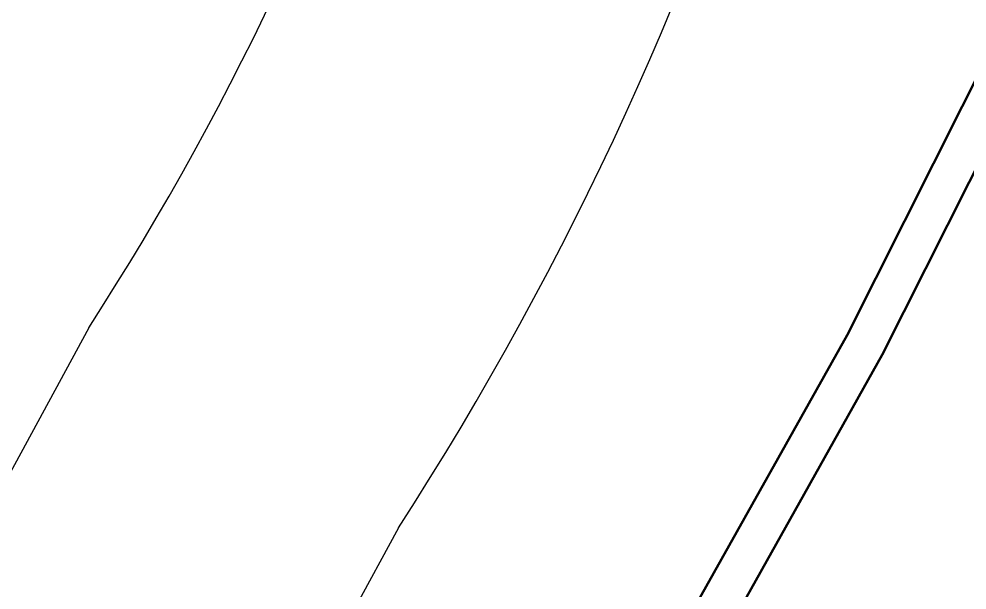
# Model space of a CAD drawing. Extents: x 2080 to 102394, y 2071 to 93424.
# Drawn here: x 86970.7 to 87433.6, y 85984.1 to 86263.1 of the extents above; entities that cross this region are included whole.
import ezdxf

# ---------------------------------------------------------------- set-up
doc = ezdxf.new("R2010")
doc.units = 0
doc.header["$LTSCALE"] = 20
doc.header["$MEASUREMENT"] = 0
doc.linetypes.add('ACAD_ISO02W100', pattern=[15, 12, -3])
doc.layers.add('COUNTRY FENCE', color=13, linetype='ACAD_ISO02W100', lineweight=50)
doc.layers.add('road', color=2, linetype='Continuous')

msp = doc.modelspace()

# ---------------------------------------------------------------- linework, layer by layer
at = {"layer": 'COUNTRY FENCE', "linetype": 'Continuous'}
for p, q in [((87588.201, 86533.094), (87375.026, 86108.684)), ((87605.793, 86524.258), (87392.198, 86099.057)), ((87375.026, 86108.684), (87255.454, 85895.397)), ((87392.198, 86099.057), (86566.837, 84626.813))]:
    msp.add_line(p, q, dxfattribs=at)
at = {"layer": 'road', "linetype": 'Continuous', "ltscale": 0.5}
for p, q in [((87004.808, 86112.265), (86385.285, 84969.587)), ((87155.949, 86014.507), (86475.301, 84757.622))]:
    msp.add_line(p, q, dxfattribs=at)
for radius, end in [(1592.093, 0.296111), (1412.093, 359.529651)]:
    msp.add_arc((85819.116, 86879.169), radius, 327.105283, end, dxfattribs=at)

doc.saveas('drawing.dxf')
